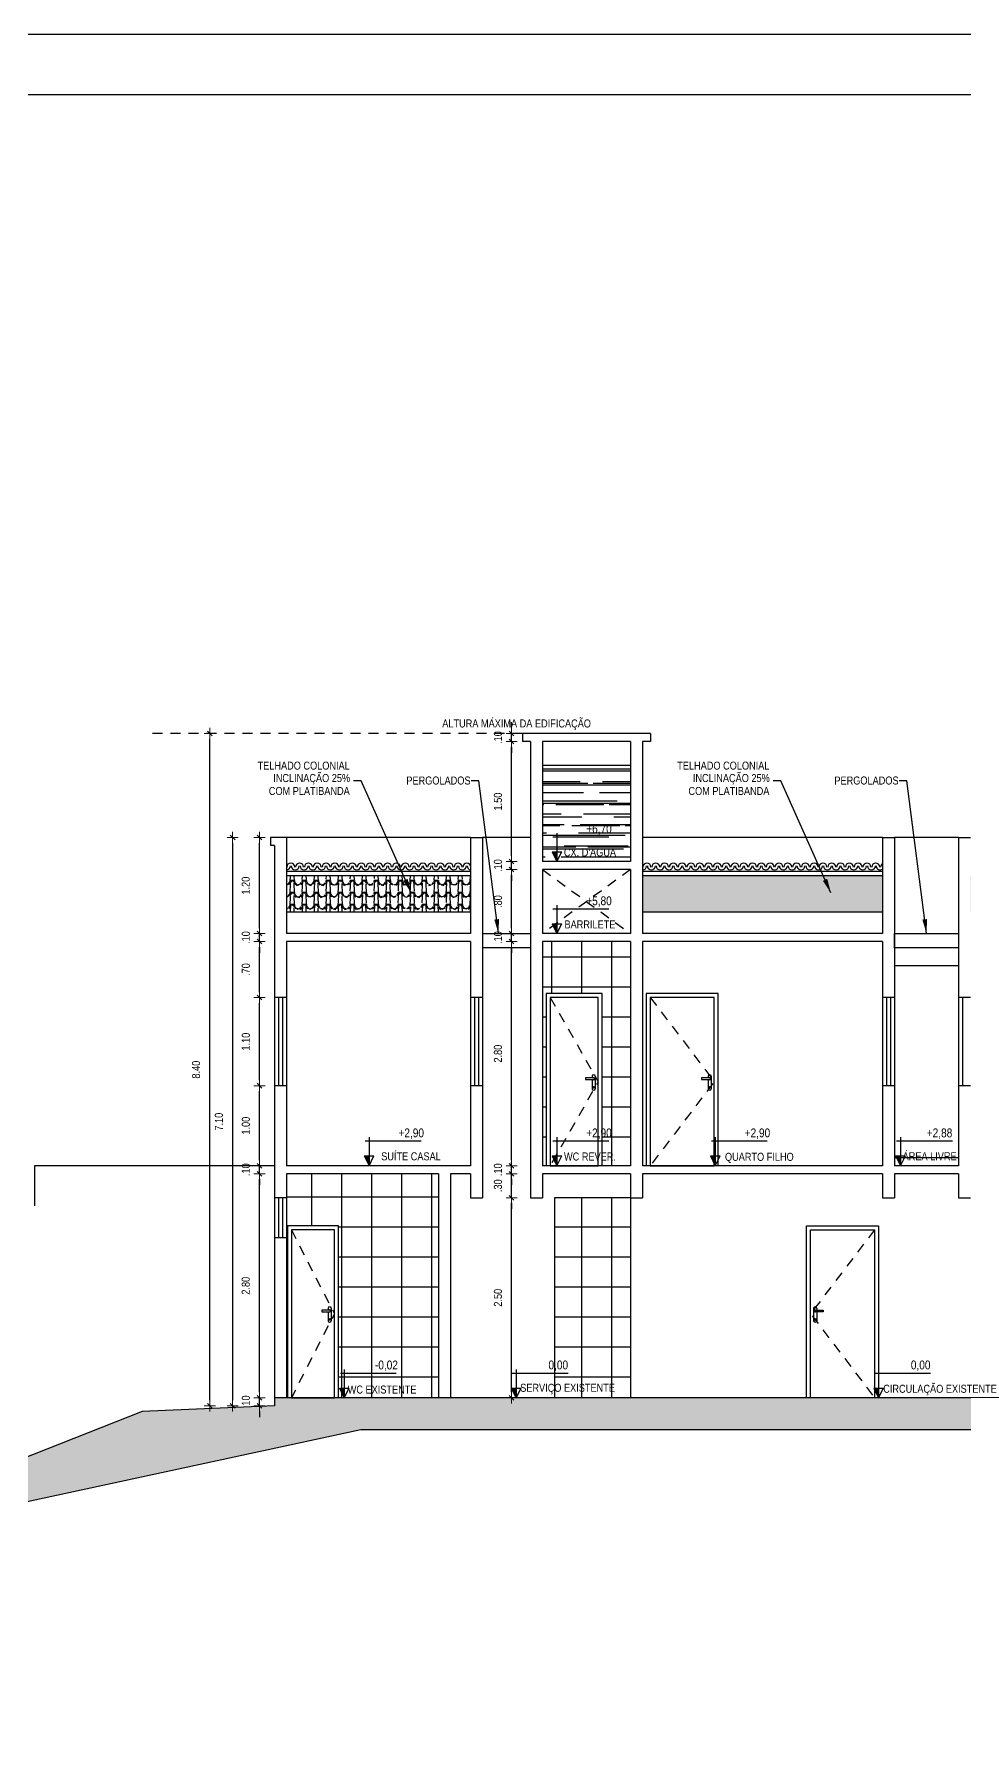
# Model space of a CAD drawing. Extents: x -263 to -176, y -135 to 681.
# Drawn here: x -231.84 to -220.22, y 659.26 to 680.79 of the extents above; entities that cross this region are included whole.
import ezdxf
from ezdxf.enums import TextEntityAlignment as Align

# ---------------------------------------------------------------- set-up
doc = ezdxf.new("R2010")
doc.units = 0
doc.header["$MEASUREMENT"] = 0
doc.header["$PDSIZE"] = -5
doc.linetypes.add('CONTINU', pattern=[0])
doc.linetypes.add('HIDDEN2', pattern=[0.1875, 0.125, -0.0625])
doc.layers.get('0').update_dxf_attribs({"linetype": 'CONTINUOUS'})
doc.layers.get('Defpoints').update_dxf_attribs({"linetype": 'CONTINUOUS'})
for name, color, linetype in [('COTA', 7, 'CONTINUOUS'), ('COTAS', 7, 'CONTINUOUS'), ('E-txt-g', 3, 'CONTINUOUS'), ('ESQUADRIA', 3, 'CONTINUOUS')]:
    doc.layers.add(name, color=color, linetype=linetype)
for name, color, linetype, lineweight in [('E-Cta-W', 7, 'CONTINUOUS', 20), ('E-Pen-C', 4, 'CONTINUOUS', 15), ('E-Pen-G', 3, 'CONTINUOUS', 30), ('E-Txt-W', 7, 'CONTINUOUS', 20)]:
    doc.layers.add(name, color=color, linetype=linetype, lineweight=lineweight)
doc.styles.add('F2', font='swissc.ttf')
doc.styles.add('REG60', font='romans.shx', dxfattribs={"width": 0.8, "height": 0.15})
doc.styles.add('REG80', font='romans.shx', dxfattribs={"width": 0.8, "height": 0.2})
doc.dimstyles.new('DIMENSION-1', dxfattribs={"dimtxt": 0.11, "dimasz": 0.07, "dimexe": 1, "dimexo": 0, "dimgap": 0.12, "dimtad": 1, "dimzin": 7, "dimdsep": 46, "dimtxsty": 'F2', "dimblk1": 'TRACO', "dimblk2": 'TRACO', "dimsah": 1, "dimcen": 1, "dimse1": 1, "dimse2": 1, "dimclrd": 256, "dimclre": 256, "dimclrt": 6, "dimadec": 0, "dimazin": 0, "dimtfac": 1, "dimtix": 1, "dimtmove": 2, "dimatfit": 3, "dimldrblk": 'TRACO', "dimfxl": 1, "dimtolj": 1, "dimtzin": 0, "dimarcsym": 0})
doc.dimstyles.get("Standard").update_dxf_attribs({"dimtxt": 0.18, "dimasz": 0.18, "dimexe": 0.18, "dimexo": 0.0625, "dimgap": 0.09, "dimtad": 0, "dimtih": 1, "dimtoh": 1, "dimdec": 4, "dimzin": 0, "dimdsep": 46, "dimtxsty": 'Standard', "dimcen": 0.09, "dimadec": 0, "dimazin": 0, "dimtfac": 1, "dimtdec": 4, "dimtofl": 0, "dimtmove": 0, "dimatfit": 3, "dimfxl": 1, "dimtolj": 1, "dimtzin": 0, "dimarcsym": 0})
pattern_1 = [(180, (0, 44.11875), (-0.15, -0.15), [0.048, -0.102]), (305.2176, (-0.144, 44.103746), (-1.05000017453, 1.49999987498), [0.03121305, -3.0900849]), (340.71, (-0.126, 44.078246), (-2.550000777635, 0.8999979741), [0.0317844, -3.1466586]), (19.29, (-0.096, 44.067746), (2.550000777635, 0.8999979741), [0.0317844, -3.1466586]), (54.7824, (-0.066, 44.078246), (1.05000017453, 1.49999987498), [0.03121305, -3.0900849]), (90, (-0.048, 44.10375), (-0.15, 0.15), [0.015, -0.135]), (270, (-0.144, 44.11875), (0.15, -0.15), [0.015, -0.135]), (180, (-7e-19, 44.11275), (-0.15, -0.15), [0.042, -0.108]), (306.3844, (-0.15, 44.100746), (-1.650001937525, 2.24999858293), [0.0354012, -3.50472585]), (342.3499, (-0.129, 44.072246), (2.850000422915, -0.899998778574), [0.0346302, -3.42838875]), (17.6501, (-0.096, 44.061746), (-2.850000422915, -0.899998778574), [0.0346302, -3.42838875]), (53.6156, (-0.063, 44.072246), (1.650001937525, 2.24999858293), [0.0354012, -3.50472585]), (90, (-0.042, 44.10075), (-0.15, 0.15), [0.012, -0.138]), (270, (-0.15, 44.11275), (0.15, -0.15), [0.012, -0.138]), (180, (-0.144, 44.11275), (-0.15, -0.15), [0.006, -0.144]), (267.3974, (-0.042, 44.100746), (0.1500021288, 3.14999989794), [0.13213635, -3.17127105]), (272.6026, (-0.15, 44.100746), (0.1500021288, -3.14999989794), [0.13213635, -3.17127105]), (180, (-0.144, 44.11875), (-0.15, -0.15), [0.006, -0.144])]
pattern_2 = [(90, (0, 1.01835), (-0.375, 6e-17), []), (180, (0, 1.01835), (-6e-17, -0.375), [])]

# ---------------------------------------------------------------- blocks, each defined once
blk = doc.blocks.new('TXT-AMB75')
at = {"layer": 'E-txt-g', "style": 'REG80', "width": 0.8, "flags": 8}
blk.add_attdef('TXT', text='', height=0.2, dxfattribs=at).set_placement((0.005, 0.296), align=Align.CENTER)
at = {"layer": 'E-Txt-W', "style": 'REG60', "width": 0.8, "flags": 8}
blk.add_attdef('TXT', text='', height=0.15, dxfattribs=at).set_placement((0.005, 0.027), align=Align.CENTER)
blk = doc.blocks.new('TRACO')
at = {"layer": 'E-Pen-C'}
for p, q in [((-1, 0), (1, 0)), ((0, 1), (0, -1))]:
    blk.add_line(p, q, dxfattribs=at)
at = {"layer": 'E-Pen-G'}
blk.add_line((-0.42, -0.42), (0.42, 0.42), dxfattribs=at)
blk = doc.blocks.new('*D433')
at = {"color": 4, "lineweight": -2}
for p, q in [((-229.028, 663.828), (-229.028, 663.898)), ((-229.028, 663.658), (-229.028, 663.758)), ((-229.028, 663.588), (-229.028, 663.518))]:
    blk.add_line(p, q, dxfattribs=at)
at = {"layer": 'Defpoints', "color": 0, "linetype": 'Continuous'}
for p in [(-229.028, 663.758), (-228.841, 663.758), (-228.841, 663.658)]:
    blk.add_point(p, dxfattribs=at)
at = {"color": 4, "linetype": 'Continuous', "lineweight": -2, "xscale": 0.07, "yscale": 0.07, "zscale": 0.07}
for p, rotation in [((-229.028, 663.758), 270), ((-229.028, 663.658), 90)]:
    blk.add_blockref('TRACO', p, dxfattribs=dict(at, rotation=rotation))
at = {"color": 4, "linetype": 'Continuous', "insert": (-229.199, 663.708), "char_height": 0.1, "attachment_point": 5, "rotation": 90, "style": 'F2'}
blk.add_mtext('\\A1;.10', dxfattribs=at)
blk = doc.blocks.new('*D434')
at = {"color": 4, "lineweight": -2}
blk.add_line((-229.028, 663.828), (-229.028, 666.488), dxfattribs=at)
at = {"layer": 'Defpoints', "color": 0, "linetype": 'Continuous'}
for p in [(-229.028, 666.558), (-228.692, 666.558), (-228.841, 663.758)]:
    blk.add_point(p, dxfattribs=at)
at = {"color": 4, "linetype": 'Continuous', "lineweight": -2, "xscale": 0.07, "yscale": 0.07, "zscale": 0.07}
for p, rotation in [((-229.028, 666.558), 90), ((-229.028, 663.758), 270)]:
    blk.add_blockref('TRACO', p, dxfattribs=dict(at, rotation=rotation))
at = {"color": 4, "linetype": 'Continuous', "insert": (-229.2, 665.158), "char_height": 0.1, "attachment_point": 5, "rotation": 90, "style": 'F2'}
blk.add_mtext('\\A1;2.80', dxfattribs=at)
blk = doc.blocks.new('*D435')
at = {"color": 4, "lineweight": -2}
for p, q in [((-229.028, 666.728), (-229.028, 666.798)), ((-229.028, 666.558), (-229.028, 666.658)), ((-229.028, 666.488), (-229.028, 666.418))]:
    blk.add_line(p, q, dxfattribs=at)
at = {"layer": 'Defpoints', "color": 0, "linetype": 'Continuous'}
for p in [(-229.028, 666.658), (-228.692, 666.658), (-228.692, 666.558)]:
    blk.add_point(p, dxfattribs=at)
at = {"color": 4, "linetype": 'Continuous', "lineweight": -2, "xscale": 0.07, "yscale": 0.07, "zscale": 0.07}
for p, rotation in [((-229.028, 666.658), 270), ((-229.028, 666.558), 90)]:
    blk.add_blockref('TRACO', p, dxfattribs=dict(at, rotation=rotation))
at = {"color": 4, "linetype": 'Continuous', "insert": (-229.199, 666.608), "char_height": 0.1, "attachment_point": 5, "rotation": 90, "style": 'F2'}
blk.add_mtext('\\A1;.10', dxfattribs=at)
blk = doc.blocks.new('*D436')
at = {"color": 4, "lineweight": -2}
blk.add_line((-229.028, 666.728), (-229.028, 667.588), dxfattribs=at)
at = {"layer": 'Defpoints', "color": 0, "linetype": 'Continuous'}
for p in [(-229.028, 667.658), (-228.691, 667.658), (-228.692, 666.658)]:
    blk.add_point(p, dxfattribs=at)
at = {"color": 4, "linetype": 'Continuous', "lineweight": -2, "xscale": 0.07, "yscale": 0.07, "zscale": 0.07}
for p, rotation in [((-229.028, 667.658), 90), ((-229.028, 666.658), 270)]:
    blk.add_blockref('TRACO', p, dxfattribs=dict(at, rotation=rotation))
at = {"color": 4, "linetype": 'Continuous', "insert": (-229.199, 667.158), "char_height": 0.1, "attachment_point": 5, "rotation": 90, "style": 'F2'}
blk.add_mtext('\\A1;1.00', dxfattribs=at)
blk = doc.blocks.new('*D437')
at = {"color": 4, "lineweight": -2}
blk.add_line((-229.028, 667.728), (-229.028, 668.688), dxfattribs=at)
at = {"layer": 'Defpoints', "color": 0, "linetype": 'Continuous'}
for p in [(-229.028, 668.758), (-228.691, 668.758), (-228.691, 667.658)]:
    blk.add_point(p, dxfattribs=at)
at = {"color": 4, "linetype": 'Continuous', "lineweight": -2, "xscale": 0.07, "yscale": 0.07, "zscale": 0.07}
for p, rotation in [((-229.028, 668.758), 90), ((-229.028, 667.658), 270)]:
    blk.add_blockref('TRACO', p, dxfattribs=dict(at, rotation=rotation))
at = {"color": 4, "linetype": 'Continuous', "insert": (-229.199, 668.208), "char_height": 0.1, "attachment_point": 5, "rotation": 90, "style": 'F2'}
blk.add_mtext('\\A1;1.10', dxfattribs=at)
blk = doc.blocks.new('*D438')
at = {"color": 4, "lineweight": -2}
blk.add_line((-229.028, 668.828), (-229.028, 669.388), dxfattribs=at)
at = {"layer": 'Defpoints', "color": 0, "linetype": 'Continuous'}
for p in [(-229.028, 669.458), (-228.691, 669.458), (-228.691, 668.758)]:
    blk.add_point(p, dxfattribs=at)
at = {"color": 4, "linetype": 'Continuous', "lineweight": -2, "xscale": 0.07, "yscale": 0.07, "zscale": 0.07}
for p, rotation in [((-229.028, 669.458), 90), ((-229.028, 668.758), 270)]:
    blk.add_blockref('TRACO', p, dxfattribs=dict(at, rotation=rotation))
at = {"color": 4, "linetype": 'Continuous', "insert": (-229.199, 669.108), "char_height": 0.1, "attachment_point": 5, "rotation": 90, "style": 'F2'}
blk.add_mtext('\\A1;.70', dxfattribs=at)
blk = doc.blocks.new('*D439')
at = {"color": 4, "lineweight": -2}
for p, q in [((-229.028, 669.628), (-229.028, 669.698)), ((-229.028, 669.458), (-229.028, 669.558)), ((-229.028, 669.388), (-229.028, 669.318))]:
    blk.add_line(p, q, dxfattribs=at)
at = {"layer": 'Defpoints', "color": 0, "linetype": 'Continuous'}
for p in [(-229.028, 669.558), (-228.691, 669.558), (-228.691, 669.458)]:
    blk.add_point(p, dxfattribs=at)
at = {"color": 4, "linetype": 'Continuous', "lineweight": -2, "xscale": 0.07, "yscale": 0.07, "zscale": 0.07}
for p, rotation in [((-229.028, 669.558), 270), ((-229.028, 669.458), 90)]:
    blk.add_blockref('TRACO', p, dxfattribs=dict(at, rotation=rotation))
at = {"color": 4, "linetype": 'Continuous', "insert": (-229.199, 669.508), "char_height": 0.1, "attachment_point": 5, "rotation": 90, "style": 'F2'}
blk.add_mtext('\\A1;.10', dxfattribs=at)
blk = doc.blocks.new('*D440')
at = {"color": 4, "lineweight": -2}
blk.add_line((-229.028, 669.628), (-229.028, 670.688), dxfattribs=at)
at = {"layer": 'Defpoints', "color": 0, "linetype": 'Continuous'}
for p in [(-229.028, 670.758), (-228.692, 670.758), (-228.691, 669.558)]:
    blk.add_point(p, dxfattribs=at)
at = {"color": 4, "linetype": 'Continuous', "lineweight": -2, "xscale": 0.07, "yscale": 0.07, "zscale": 0.07}
for p, rotation in [((-229.028, 670.758), 90), ((-229.028, 669.558), 270)]:
    blk.add_blockref('TRACO', p, dxfattribs=dict(at, rotation=rotation))
at = {"color": 4, "linetype": 'Continuous', "insert": (-229.2, 670.158), "char_height": 0.1, "attachment_point": 5, "rotation": 90, "style": 'F2'}
blk.add_mtext('\\A1;1.20', dxfattribs=at)
blk = doc.blocks.new('*D441')
at = {"color": 4, "lineweight": -2}
blk.add_line((-229.364, 670.688), (-229.364, 663.728), dxfattribs=at)
at = {"layer": 'Defpoints', "color": 0, "linetype": 'Continuous'}
for p in [(-228.891, 670.758), (-229.364, 663.658), (-228.841, 663.658)]:
    blk.add_point(p, dxfattribs=at)
at = {"color": 4, "linetype": 'Continuous', "lineweight": -2, "xscale": 0.07, "yscale": 0.07, "zscale": 0.07}
for p, rotation in [((-229.364, 670.758), 90), ((-229.364, 663.658), 270)]:
    blk.add_blockref('TRACO', p, dxfattribs=dict(at, rotation=rotation))
at = {"color": 4, "linetype": 'Continuous', "insert": (-229.536, 667.208), "char_height": 0.1, "attachment_point": 5, "rotation": 90, "style": 'F2'}
blk.add_mtext('\\A1;7.10', dxfattribs=at)
blk = doc.blocks.new('*D442')
at = {"color": 4, "lineweight": -2}
blk.add_line((-229.65, 663.728), (-229.65, 671.988), dxfattribs=at)
at = {"layer": 'Defpoints', "color": 0, "linetype": 'Continuous'}
for p in [(-229.65, 672.058), (-225.741, 672.058), (-228.841, 663.658)]:
    blk.add_point(p, dxfattribs=at)
at = {"color": 4, "linetype": 'Continuous', "lineweight": -2, "xscale": 0.07, "yscale": 0.07, "zscale": 0.07}
for p, rotation in [((-229.65, 672.058), 90), ((-229.65, 663.658), 270)]:
    blk.add_blockref('TRACO', p, dxfattribs=dict(at, rotation=rotation))
at = {"color": 4, "linetype": 'Continuous', "insert": (-229.821, 667.858), "char_height": 0.1, "attachment_point": 5, "rotation": 90, "style": 'F2'}
blk.add_mtext('\\A1;8.40', dxfattribs=at)
blk = doc.blocks.new('*D491')
at = {"color": 4, "lineweight": -2}
blk.add_line((-225.877, 663.828), (-225.877, 666.188), dxfattribs=at)
at = {"layer": 'Defpoints', "color": 0, "linetype": 'Continuous'}
for p in [(-225.877, 666.258), (-225.641, 666.258), (-225.49, 663.758)]:
    blk.add_point(p, dxfattribs=at)
at = {"color": 4, "linetype": 'Continuous', "lineweight": -2, "xscale": 0.07, "yscale": 0.07, "zscale": 0.07}
for p, rotation in [((-225.877, 666.258), 90), ((-225.877, 663.758), 270)]:
    blk.add_blockref('TRACO', p, dxfattribs=dict(at, rotation=rotation))
at = {"color": 4, "linetype": 'Continuous', "insert": (-226.048, 665.008), "char_height": 0.1, "attachment_point": 5, "rotation": 90, "style": 'F2'}
blk.add_mtext('\\A1;2.50', dxfattribs=at)
blk = doc.blocks.new('*D492')
at = {"color": 4, "lineweight": -2}
for p, q in [((-225.877, 666.628), (-225.877, 666.698)), ((-225.877, 666.258), (-225.877, 666.558)), ((-225.877, 666.188), (-225.877, 666.118))]:
    blk.add_line(p, q, dxfattribs=at)
at = {"layer": 'Defpoints', "color": 0, "linetype": 'Continuous'}
for p in [(-225.877, 666.558), (-225.641, 666.558), (-225.641, 666.258)]:
    blk.add_point(p, dxfattribs=at)
at = {"color": 4, "linetype": 'Continuous', "lineweight": -2, "xscale": 0.07, "yscale": 0.07, "zscale": 0.07}
for p, rotation in [((-225.877, 666.558), 270), ((-225.877, 666.258), 90)]:
    blk.add_blockref('TRACO', p, dxfattribs=dict(at, rotation=rotation))
at = {"color": 4, "linetype": 'Continuous', "insert": (-226.048, 666.408), "char_height": 0.1, "attachment_point": 5, "rotation": 90, "style": 'F2'}
blk.add_mtext('\\A1;.30', dxfattribs=at)
blk = doc.blocks.new('*D493')
at = {"color": 4, "lineweight": -2}
for p, q in [((-225.877, 666.728), (-225.877, 666.798)), ((-225.877, 666.558), (-225.877, 666.658)), ((-225.877, 666.488), (-225.877, 666.418))]:
    blk.add_line(p, q, dxfattribs=at)
at = {"layer": 'Defpoints', "color": 0, "linetype": 'Continuous'}
for p in [(-225.877, 666.658), (-225.641, 666.658), (-225.641, 666.558)]:
    blk.add_point(p, dxfattribs=at)
at = {"color": 4, "linetype": 'Continuous', "lineweight": -2, "xscale": 0.07, "yscale": 0.07, "zscale": 0.07}
for p, rotation in [((-225.877, 666.658), 270), ((-225.877, 666.558), 90)]:
    blk.add_blockref('TRACO', p, dxfattribs=dict(at, rotation=rotation))
at = {"color": 4, "linetype": 'Continuous', "insert": (-226.048, 666.608), "char_height": 0.1, "attachment_point": 5, "rotation": 90, "style": 'F2'}
blk.add_mtext('\\A1;.10', dxfattribs=at)
blk = doc.blocks.new('*D494')
at = {"color": 4, "lineweight": -2}
blk.add_line((-225.877, 666.728), (-225.877, 669.388), dxfattribs=at)
at = {"layer": 'Defpoints', "color": 0, "linetype": 'Continuous'}
for p in [(-225.877, 669.458), (-225.641, 669.458), (-225.641, 666.658)]:
    blk.add_point(p, dxfattribs=at)
at = {"color": 4, "linetype": 'Continuous', "lineweight": -2, "xscale": 0.07, "yscale": 0.07, "zscale": 0.07}
for p, rotation in [((-225.877, 669.458), 90), ((-225.877, 666.658), 270)]:
    blk.add_blockref('TRACO', p, dxfattribs=dict(at, rotation=rotation))
at = {"color": 4, "linetype": 'Continuous', "insert": (-226.048, 668.058), "char_height": 0.1, "attachment_point": 5, "rotation": 90, "style": 'F2'}
blk.add_mtext('\\A1;2.80', dxfattribs=at)
blk = doc.blocks.new('*D495')
at = {"color": 4, "lineweight": -2}
for p, q in [((-225.877, 669.628), (-225.877, 669.698)), ((-225.877, 669.458), (-225.877, 669.558)), ((-225.877, 669.388), (-225.877, 669.318))]:
    blk.add_line(p, q, dxfattribs=at)
at = {"layer": 'Defpoints', "color": 0, "linetype": 'Continuous'}
for p in [(-225.877, 669.558), (-225.641, 669.558), (-225.641, 669.458)]:
    blk.add_point(p, dxfattribs=at)
at = {"color": 4, "linetype": 'Continuous', "lineweight": -2, "xscale": 0.07, "yscale": 0.07, "zscale": 0.07}
for p, rotation in [((-225.877, 669.558), 270), ((-225.877, 669.458), 90)]:
    blk.add_blockref('TRACO', p, dxfattribs=dict(at, rotation=rotation))
at = {"color": 4, "linetype": 'Continuous', "insert": (-226.048, 669.508), "char_height": 0.1, "attachment_point": 5, "rotation": 90, "style": 'F2'}
blk.add_mtext('\\A1;.10', dxfattribs=at)
blk = doc.blocks.new('*D496')
at = {"color": 4, "lineweight": -2}
blk.add_line((-225.877, 669.628), (-225.877, 670.288), dxfattribs=at)
at = {"layer": 'Defpoints', "color": 0, "linetype": 'Continuous'}
for p in [(-225.877, 670.358), (-225.491, 670.358), (-225.641, 669.558)]:
    blk.add_point(p, dxfattribs=at)
at = {"color": 4, "linetype": 'Continuous', "lineweight": -2, "xscale": 0.07, "yscale": 0.07, "zscale": 0.07}
for p, rotation in [((-225.877, 670.358), 90), ((-225.877, 669.558), 270)]:
    blk.add_blockref('TRACO', p, dxfattribs=dict(at, rotation=rotation))
at = {"color": 4, "linetype": 'Continuous', "insert": (-226.048, 669.958), "char_height": 0.1, "attachment_point": 5, "rotation": 90, "style": 'F2'}
blk.add_mtext('\\A1;.80', dxfattribs=at)
blk = doc.blocks.new('*D497')
at = {"color": 4, "lineweight": -2}
for p, q in [((-225.877, 670.528), (-225.877, 670.598)), ((-225.877, 670.358), (-225.877, 670.458)), ((-225.877, 670.288), (-225.877, 670.218))]:
    blk.add_line(p, q, dxfattribs=at)
at = {"layer": 'Defpoints', "color": 0, "linetype": 'Continuous'}
for p in [(-225.877, 670.458), (-225.491, 670.458), (-225.491, 670.358)]:
    blk.add_point(p, dxfattribs=at)
at = {"color": 4, "linetype": 'Continuous', "lineweight": -2, "xscale": 0.07, "yscale": 0.07, "zscale": 0.07}
for p, rotation in [((-225.877, 670.458), 270), ((-225.877, 670.358), 90)]:
    blk.add_blockref('TRACO', p, dxfattribs=dict(at, rotation=rotation))
at = {"color": 4, "linetype": 'Continuous', "insert": (-226.048, 670.408), "char_height": 0.1, "attachment_point": 5, "rotation": 90, "style": 'F2'}
blk.add_mtext('\\A1;.10', dxfattribs=at)
blk = doc.blocks.new('*D498')
at = {"color": 4, "lineweight": -2}
blk.add_line((-225.877, 670.528), (-225.877, 671.888), dxfattribs=at)
at = {"layer": 'Defpoints', "color": 0, "linetype": 'Continuous'}
for p in [(-225.877, 671.958), (-225.491, 671.958), (-225.491, 670.458)]:
    blk.add_point(p, dxfattribs=at)
at = {"color": 4, "linetype": 'Continuous', "lineweight": -2, "xscale": 0.07, "yscale": 0.07, "zscale": 0.07}
for p, rotation in [((-225.877, 671.958), 90), ((-225.877, 670.458), 270)]:
    blk.add_blockref('TRACO', p, dxfattribs=dict(at, rotation=rotation))
at = {"color": 4, "linetype": 'Continuous', "insert": (-226.048, 671.208), "char_height": 0.1, "attachment_point": 5, "rotation": 90, "style": 'F2'}
blk.add_mtext('\\A1;1.50', dxfattribs=at)
blk = doc.blocks.new('*D499')
at = {"color": 4, "lineweight": -2}
for p, q in [((-225.877, 672.128), (-225.877, 672.198)), ((-225.877, 671.958), (-225.877, 672.058)), ((-225.877, 671.888), (-225.877, 671.818))]:
    blk.add_line(p, q, dxfattribs=at)
at = {"layer": 'Defpoints', "color": 0, "linetype": 'Continuous'}
for p in [(-225.877, 672.058), (-225.491, 672.058), (-225.491, 671.958)]:
    blk.add_point(p, dxfattribs=at)
at = {"color": 4, "linetype": 'Continuous', "lineweight": -2, "xscale": 0.07, "yscale": 0.07, "zscale": 0.07}
for p, rotation in [((-225.877, 672.058), 270), ((-225.877, 671.958), 90)]:
    blk.add_blockref('TRACO', p, dxfattribs=dict(at, rotation=rotation))
at = {"color": 4, "linetype": 'Continuous', "insert": (-226.048, 672.008), "char_height": 0.1, "attachment_point": 5, "rotation": 90, "style": 'F2'}
blk.add_mtext('\\A1;.10', dxfattribs=at)

msp = doc.modelspace()

# ---------------------------------------------------------------- hatches: boundary and pattern name
at = {"linetype": 'Continuous'}
h = msp.add_hatch(dxfattribs=at)
h.set_pattern_fill('TROOF1', color=8, scale=0.15, angle=180, style=0, pattern_type=2)
h.set_pattern_definition(pattern_1)
h.paths.add_polyline_path([(-226.391, 669.825), (-226.391, 670.281), (-228.692, 670.281), (-228.692, 669.825)])
h = msp.add_hatch(dxfattribs=at)
h.set_pattern_fill('TROOF1', color=8, scale=0.15, angle=180, style=0, pattern_type=2)
h.set_pattern_definition(pattern_1)
h.paths.add_polyline_path([(-220.141, 670.281), (-220.141, 669.825), (-216.291, 669.825), (-216.291, 670.281)])
h.paths.add_polyline_path([(-224.241, 670.281), (-224.241, 669.825), (-221.241, 669.825), (-221.241, 670.281)])
h = msp.add_hatch()
h.set_pattern_fill('ANSI37,_O', color=8, scale=3, angle=45)
h.set_pattern_definition(pattern_2)
h.paths.add_polyline_path([(-224.745, 668.808), (-224.745, 666.658), (-224.391, 666.658), (-224.391, 669.458), (-225.491, 669.458), (-225.491, 666.658), (-225.445, 666.658), (-225.445, 668.808)])
h = msp.add_hatch()
h.set_pattern_fill('ANSI37,_O', color=8, scale=3, angle=45)
h.set_pattern_definition(pattern_2)
h.paths.add_polyline_path([(-228.043, 663.758), (-226.791, 663.758), (-226.791, 666.558), (-228.692, 666.558), (-228.692, 663.758), (-228.68, 663.758), (-228.68, 665.908), (-228.043, 665.908)])
h = msp.add_hatch()
h.set_pattern_fill('ANSI37,_O', color=8, scale=3, angle=45)
h.set_pattern_definition(pattern_2)
h.paths.add_polyline_path([(-225.341, 663.758), (-224.391, 663.758), (-224.391, 666.258), (-225.341, 666.258)])
at = {"layer": 'COTA', "linetype": 'Continuous'}
h = msp.add_hatch(dxfattribs=at)
h.set_pattern_fill('AR-RROOF', color=8, scale=0.2, style=0)
h.set_pattern_definition([(0, (0, 1.01835), (0.44, 0.2), [3, -0.4, 1, -0.2]), (0, (0.266, 1.11835), (-0.2, 0.266), [0.6, -0.066, 1.2, -0.15]), (0, (0.1, 1.18835), (1.04, 0.134), [1.6, -0.28, 0.8, -0.2])])
h.paths.add_polyline_path([(-225.491, 670.458), (-224.391, 670.458), (-224.391, 671.658), (-225.491, 671.658)])
at = {"layer": 'COTAS', "linetype": 'CONTINU'}
h = msp.add_hatch(dxfattribs=at)
h.set_pattern_fill('ANSI38', color=8, scale=0.25, style=0)
h.set_pattern_definition([(45, (0, 1.01835), (-0.0220970869, 0.0220970869), []), (135, (0, 1.01835), (-0.0662912607, 0.0220970869), [0.078125, -0.046875])])
h.paths.add_polyline_path([(-232.202, 662.913), (-234.69, 662.322), (-238.578, 662.353), (-241.658, 661.763), (-243.555, 660.955), (-246.513, 660.421), (-246.513, 659.71), (-243.353, 660.28), (-241.452, 661.089), (-238.514, 661.653), (-234.611, 661.621), (-231.991, 662.447), (-227.761, 663.358), (-210.583, 663.358), (-210.583, 663.558), (-211.141, 663.558), (-211.641, 663.708), (-213.141, 663.708), (-213.141, 663.758), (-228.841, 663.758), (-228.841, 663.658), (-230.497, 663.585)])

# ---------------------------------------------------------------- linework, layer by layer
at = {"color": 8, "linetype": 'HIDDEN2'}
for p, q in [((-225.741, 672.058), (-230.461, 672.058)), ((-225.491, 670.358), (-224.391, 669.558)), ((-224.391, 670.358), (-225.491, 669.558))]:
    msp.add_line(p, q, dxfattribs=at)
at = {"color": 5, "linetype": 'Continuous'}
for p, q in [((-224.141, 672.058), (-225.741, 672.058)), ((-225.741, 672.058), (-225.741, 671.958)), ((-225.641, 671.958), (-225.741, 671.958)), ((-225.641, 671.958), (-225.641, 669.558)), ((-225.491, 671.958), (-225.491, 670.458)), ((-224.391, 671.958), (-225.491, 671.958)), ((-224.391, 671.958), (-224.391, 670.458)), ((-224.241, 671.958), (-224.241, 669.558)), ((-224.141, 671.958), (-224.241, 671.958)), ((-224.141, 672.058), (-224.141, 671.958)), ((-228.692, 670.758), (-228.891, 670.758)), ((-228.891, 670.758), (-228.891, 670.658)), ((-228.841, 670.658), (-228.891, 670.658)), ((-228.841, 670.658), (-228.841, 668.758)), ((-228.692, 670.758), (-228.692, 669.558)), ((-226.391, 670.758), (-226.391, 669.558)), ((-226.391, 670.758), (-226.241, 670.758)), ((-226.241, 670.758), (-226.241, 668.758)), ((-221.241, 670.758), (-221.241, 669.558)), ((-221.241, 670.758), (-221.091, 670.758)), ((-221.091, 670.758), (-221.091, 668.758)), ((-220.291, 670.758), (-220.291, 668.758)), ((-220.291, 670.758), (-220.141, 670.758)), ((-224.391, 670.458), (-225.491, 670.458)), ((-224.391, 670.358), (-225.491, 670.358)), ((-225.491, 670.358), (-225.491, 669.558)), ((-224.391, 670.358), (-224.391, 669.558)), ((-226.391, 669.558), (-228.692, 669.558)), ((-226.391, 669.458), (-228.692, 669.458)), ((-228.692, 669.458), (-228.692, 668.758)), ((-226.391, 669.458), (-226.391, 668.758)), ((-225.641, 669.558), (-225.641, 666.558)), ((-224.391, 669.558), (-225.491, 669.558)), ((-225.491, 669.458), (-225.491, 666.658)), ((-224.391, 669.458), (-225.491, 669.458)), ((-224.391, 669.458), (-224.391, 666.658)), ((-221.241, 669.558), (-224.241, 669.558)), ((-221.241, 669.458), (-224.241, 669.458)), ((-224.241, 669.458), (-224.241, 666.658)), ((-221.241, 669.458), (-221.241, 668.758)), ((-228.691, 668.758), (-228.841, 668.758)), ((-226.241, 668.758), (-226.391, 668.758)), ((-221.091, 668.758), (-221.241, 668.758)), ((-220.141, 668.758), (-220.291, 668.758)), ((-228.691, 667.658), (-228.841, 667.658)), ((-228.841, 667.658), (-228.841, 666.258)), ((-228.692, 667.658), (-228.692, 666.658)), ((-226.241, 667.658), (-226.391, 667.658)), ((-226.391, 667.658), (-226.391, 666.658)), ((-226.241, 667.658), (-226.241, 666.558)), ((-221.091, 667.658), (-221.241, 667.658)), ((-221.241, 667.658), (-221.241, 666.658)), ((-221.091, 667.658), (-221.091, 666.658)), ((-220.141, 667.658), (-220.291, 667.658)), ((-220.291, 667.658), (-220.291, 666.658)), ((-226.391, 666.658), (-228.692, 666.658)), ((-224.391, 666.658), (-225.491, 666.658)), ((-221.241, 666.658), (-224.241, 666.658)), ((-220.291, 666.658), (-221.091, 666.658)), ((-228.692, 666.558), (-228.692, 666.258)), ((-226.791, 666.558), (-228.692, 666.558)), ((-226.791, 666.558), (-226.791, 663.758)), ((-226.641, 666.558), (-226.641, 663.758)), ((-226.391, 666.558), (-226.641, 666.558)), ((-226.391, 666.558), (-226.391, 666.258)), ((-226.241, 666.558), (-226.241, 666.258)), ((-225.641, 666.558), (-225.641, 666.258)), ((-224.391, 666.558), (-225.491, 666.558)), ((-225.491, 666.558), (-225.491, 666.258)), ((-224.391, 666.558), (-224.391, 666.258)), ((-224.241, 666.558), (-224.241, 666.258)), ((-221.241, 666.558), (-224.241, 666.558)), ((-221.241, 666.558), (-221.241, 666.258)), ((-221.091, 666.558), (-221.091, 666.258)), ((-220.291, 666.558), (-221.091, 666.558)), ((-220.291, 666.558), (-220.291, 666.258)), ((-228.692, 666.258), (-228.841, 666.258)), ((-226.391, 666.258), (-226.241, 666.258)), ((-225.641, 666.258), (-225.491, 666.258)), ((-224.391, 666.258), (-224.241, 666.258)), ((-221.241, 666.258), (-221.091, 666.258)), ((-220.291, 666.258), (-220.141, 666.258)), ((-228.692, 665.758), (-228.841, 665.758)), ((-228.841, 665.758), (-228.841, 663.758)), ((-228.692, 665.758), (-228.692, 663.758))]:
    msp.add_line(p, q, dxfattribs=at)
at = {"color": 7, "linetype": 'Continuous'}
for p, q in [((-224.391, 671.658), (-225.491, 671.658)), ((-226.391, 669.825), (-228.692, 669.825)), ((-221.241, 669.825), (-224.241, 669.825)), ((-228.791, 668.758), (-228.791, 667.658)), ((-228.741, 668.758), (-228.741, 667.658)), ((-226.341, 668.758), (-226.341, 667.658)), ((-226.291, 668.758), (-226.291, 667.658)), ((-221.191, 668.758), (-221.191, 667.658)), ((-221.141, 668.758), (-221.141, 667.658)), ((-220.241, 668.758), (-220.241, 667.658)), ((-224.872, 667.776), (-224.872, 667.754)), ((-224.872, 667.734), (-224.872, 667.62)), ((-224.852, 667.627), (-224.852, 667.647)), ((-224.832, 667.776), (-224.832, 667.62)), ((-223.422, 667.776), (-223.422, 667.754)), ((-223.422, 667.734), (-223.422, 667.62)), ((-223.402, 667.627), (-223.402, 667.647)), ((-223.382, 667.776), (-223.382, 667.62)), ((-224.842, 667.637), (-224.862, 667.637)), ((-223.392, 667.637), (-223.412, 667.637)), ((-228.791, 666.258), (-228.791, 665.758)), ((-228.741, 666.258), (-228.741, 665.758)), ((-228.171, 664.876), (-228.171, 664.854)), ((-228.131, 664.876), (-228.131, 664.72)), ((-222.104, 664.876), (-222.104, 664.72)), ((-222.064, 664.876), (-222.064, 664.854)), ((-228.171, 664.834), (-228.171, 664.72)), ((-228.141, 664.737), (-228.161, 664.737)), ((-228.151, 664.727), (-228.151, 664.747)), ((-222.094, 664.737), (-222.074, 664.737)), ((-222.084, 664.727), (-222.084, 664.747)), ((-222.064, 664.834), (-222.064, 664.72))]:
    msp.add_line(p, q, dxfattribs=at)
at = {"color": 8, "linetype": 'Continuous'}
for p, q in [((-226.391, 670.758), (-228.692, 670.758)), ((-225.641, 670.758), (-226.241, 670.758)), ((-221.241, 670.758), (-224.241, 670.758)), ((-228.841, 668.758), (-228.841, 667.658)), ((-228.691, 668.758), (-228.691, 667.658)), ((-226.391, 668.758), (-226.391, 667.658)), ((-226.241, 668.758), (-226.241, 667.658)), ((-221.241, 668.758), (-221.241, 667.658)), ((-221.091, 668.758), (-221.091, 667.658)), ((-220.291, 668.758), (-220.291, 667.658)), ((-228.841, 666.658), (-231.841, 666.658)), ((-231.841, 666.658), (-231.841, 666.158)), ((-220.291, 666.758), (-221.091, 666.758)), ((-228.841, 666.258), (-228.841, 665.758)), ((-228.691, 666.258), (-228.691, 665.758)), ((-210.583, 663.358), (-227.761, 663.358))]:
    msp.add_line(p, q, dxfattribs=at)
for p, q in [((-225.361, 670.767), (-224.662, 670.767)), ((-225.312, 670.813), (-225.312, 670.458)), ((-225.372, 670.58), (-225.312, 670.458)), ((-225.372, 670.58), (-225.251, 670.58)), ((-225.312, 670.458), (-225.251, 670.58)), ((-225.361, 669.867), (-224.662, 669.867)), ((-225.312, 669.913), (-225.312, 669.558)), ((-225.372, 669.68), (-225.312, 669.558)), ((-225.372, 669.68), (-225.251, 669.68)), ((-225.312, 669.558), (-225.251, 669.68)), ((-227.659, 667.013), (-227.659, 666.658)), ((-225.312, 667.013), (-225.312, 666.658)), ((-223.332, 667.013), (-223.332, 666.658)), ((-221.017, 667.013), (-221.017, 666.658)), ((-227.72, 666.78), (-227.659, 666.658)), ((-227.72, 666.78), (-227.598, 666.78)), ((-227.708, 666.967), (-227.009, 666.967)), ((-227.659, 666.658), (-227.598, 666.78)), ((-225.372, 666.78), (-225.312, 666.658)), ((-225.372, 666.78), (-225.251, 666.78)), ((-225.361, 666.967), (-224.662, 666.967)), ((-225.312, 666.658), (-225.251, 666.78)), ((-223.393, 666.78), (-223.332, 666.658)), ((-223.393, 666.78), (-223.271, 666.78)), ((-223.381, 666.967), (-222.682, 666.967)), ((-223.332, 666.658), (-223.271, 666.78)), ((-221.078, 666.78), (-221.017, 666.658)), ((-221.078, 666.78), (-220.956, 666.78)), ((-221.067, 666.967), (-220.367, 666.967)), ((-221.017, 666.658), (-220.956, 666.78)), ((-228.018, 664.067), (-227.319, 664.067)), ((-227.969, 664.113), (-227.969, 663.758)), ((-225.87, 664.067), (-225.171, 664.067)), ((-225.82, 664.113), (-225.82, 663.758)), ((-221.341, 664.067), (-220.642, 664.067)), ((-221.291, 664.113), (-221.291, 663.758)), ((-228.03, 663.88), (-227.969, 663.758)), ((-228.03, 663.88), (-227.908, 663.88)), ((-227.969, 663.758), (-227.908, 663.88)), ((-225.881, 663.88), (-225.82, 663.758)), ((-225.881, 663.88), (-225.759, 663.88)), ((-225.82, 663.758), (-225.759, 663.88)), ((-221.352, 663.88), (-221.291, 663.758)), ((-221.352, 663.88), (-221.23, 663.88)), ((-221.291, 663.758), (-221.23, 663.88))]:
    msp.add_line(p, q)
at = {"color": 2, "linetype": 'Continuous'}
for p, q in [((-220.291, 670.758), (-221.091, 670.758)), ((-226.391, 670.332), (-228.692, 670.332)), ((-226.391, 670.281), (-228.692, 670.281)), ((-221.241, 670.332), (-224.241, 670.332)), ((-221.241, 670.281), (-224.241, 670.281)), ((-221.091, 669.158), (-220.291, 669.158)), ((-224.391, 666.258), (-225.341, 666.258)), ((-225.341, 666.258), (-225.341, 663.758)), ((-224.391, 666.258), (-224.391, 663.758))]:
    msp.add_line(p, q, dxfattribs=at)
at = {"color": 1, "linetype": 'Continuous'}
for p, q in [((-228.841, 663.758), (-228.841, 663.658)), ((-213.141, 663.758), (-228.841, 663.758))]:
    msp.add_line(p, q, dxfattribs=at)
at = {"color": 2}
msp.add_lwpolyline([(-263.438, 636.243), (-194.358, 636.243), (-194.358, 680.793), (-263.438, 680.793)], close=True, dxfattribs=at)
at = {"color": 5, "linetype": 'Continuous'}
msp.add_lwpolyline([(-261.563, 680.043), (-195.108, 680.043), (-195.108, 636.993), (-261.563, 636.993)], close=True, dxfattribs=at)
at = {"color": 6, "linetype": 'Continuous'}
msp.add_lwpolyline([(-226.241, 669.558), (-225.641, 669.558), (-225.641, 669.379), (-226.241, 669.379)], dxfattribs=at)
msp.add_lwpolyline([(-221.091, 669.558), (-220.291, 669.558), (-220.291, 669.379), (-221.091, 669.379)], close=True, dxfattribs=at)
at = {"color": 8, "linetype": 'Continuous'}
for points in [[(-224.745, 666.658), (-224.745, 668.808), (-225.445, 668.808), (-225.445, 666.658)], [(-223.294, 666.658), (-223.294, 668.808), (-224.194, 668.808), (-224.194, 666.658)], [(-228.043, 663.758), (-228.043, 665.908), (-228.68, 665.908), (-228.68, 663.758)], [(-222.191, 663.758), (-222.191, 665.908), (-221.291, 665.908), (-221.291, 663.758)]]:
    msp.add_lwpolyline(points, dxfattribs=at)
at = {"color": 7, "linetype": 'Continuous'}
for points in [[(-224.795, 668.758), (-225.395, 668.758), (-225.395, 666.658), (-224.795, 666.658)], [(-223.344, 668.758), (-224.144, 668.758), (-224.144, 666.658), (-223.344, 666.658)], [(-228.093, 665.858), (-228.63, 665.858), (-228.63, 663.758), (-228.093, 663.758)], [(-222.141, 665.858), (-221.341, 665.858), (-221.341, 663.758), (-222.141, 663.758)]]:
    msp.add_lwpolyline(points, close=True, dxfattribs=at)
at = {"color": 8, "linetype": 'HIDDEN2', "flags": 128}
for points in [[(-225.395, 668.758), (-224.795, 667.708), (-225.395, 666.658)], [(-224.144, 668.758), (-223.344, 667.708), (-224.144, 666.658)], [(-228.63, 665.858), (-228.093, 664.808), (-228.63, 663.758)], [(-221.341, 665.858), (-222.141, 664.808), (-221.341, 663.758)]]:
    msp.add_lwpolyline(points, dxfattribs=at)
at = {"color": 7, "linetype": 'Continuous'}
for points in [[(-224.852, 667.754), (-224.952, 667.754), (-224.952, 667.734), (-224.852, 667.734, 1)], [(-223.402, 667.754), (-223.502, 667.754), (-223.502, 667.734), (-223.402, 667.734, 1)], [(-228.151, 664.854), (-228.251, 664.854), (-228.251, 664.834), (-228.151, 664.834, 1)], [(-222.084, 664.854), (-221.984, 664.854), (-221.984, 664.834), (-222.084, 664.834, -1)]]:
    msp.add_lwpolyline(points, format="xyb", close=True, dxfattribs=at)
at = {"color": 1, "linetype": 'Continuous', "flags": 128}
msp.add_lwpolyline([(-228.841, 663.658), (-230.497, 663.585), (-232.202, 662.913), (-234.69, 662.322), (-238.578, 662.353), (-241.658, 661.763), (-243.555, 660.955), (-246.513, 660.421)], dxfattribs=at)
at = {"color": 7, "linetype": 'Continuous'}
for centre in [(-224.852, 667.637), (-223.402, 667.637), (-228.151, 664.737), (-222.084, 664.737)]:
    msp.add_circle(centre, 0.01, dxfattribs=at)
for centre, radius, start, end in [((-224.852, 667.774), 0.0201, 6.4232, 173.5768), ((-224.852, 667.744), 0.012, 236.4427, 123.5573), ((-223.402, 667.774), 0.0201, 6.4232, 173.5768), ((-223.402, 667.744), 0.012, 236.4427, 123.5573), ((-224.852, 667.622), 0.0201, 186.4232, 353.5768), ((-223.402, 667.622), 0.0201, 186.4232, 353.5768), ((-228.151, 664.874), 0.0201, 6.4232, 173.5768), ((-228.151, 664.844), 0.012, 236.4427, 123.5573), ((-222.084, 664.874), 0.0201, 6.4232, 173.5768), ((-222.084, 664.844), 0.012, 56.4427, 303.5573), ((-228.151, 664.722), 0.0201, 186.4232, 353.5768), ((-222.084, 664.722), 0.0201, 186.4232, 353.5768)]:
    msp.add_arc(centre, radius, start, end, dxfattribs=at)
for points in [[(-225.372, 670.58), (-225.312, 670.58), (-225.312, 670.458)], [(-225.372, 669.68), (-225.312, 669.68), (-225.312, 669.558)], [(-227.72, 666.78), (-227.659, 666.78), (-227.659, 666.658)], [(-225.372, 666.78), (-225.312, 666.78), (-225.312, 666.658)], [(-223.393, 666.78), (-223.332, 666.78), (-223.332, 666.658)], [(-221.078, 666.78), (-221.017, 666.78), (-221.017, 666.658)], [(-228.03, 663.88), (-227.969, 663.88), (-227.969, 663.758)], [(-225.881, 663.88), (-225.82, 663.88), (-225.82, 663.758)], [(-221.352, 663.88), (-221.291, 663.88), (-221.291, 663.758)]]:
    msp.add_solid(points)
at = {"layer": 'COTAS', "color": 8, "linetype": 'CONTINU', "flags": 128}
msp.add_lwpolyline([(-227.761, 663.358), (-231.991, 662.447), (-234.611, 661.621), (-238.514, 661.653), (-241.452, 661.089), (-243.353, 660.28), (-246.513, 659.71), (-246.513, 660.421)], dxfattribs=at)
at = {"layer": 'ESQUADRIA', "color": 7}
for centre, start, end in [((-228.637, 670.39), 0, 180), ((-228.527, 670.39), 0, 180), ((-228.417, 670.39), 0, 180), ((-228.307, 670.39), 0, 180), ((-228.197, 670.39), 0, 180), ((-228.087, 670.39), 0, 180), ((-227.977, 670.39), 0, 180), ((-227.867, 670.39), 0, 180), ((-227.757, 670.39), 0, 180), ((-227.647, 670.39), 0, 180), ((-227.537, 670.39), 0, 180), ((-227.427, 670.39), 0, 180), ((-227.317, 670.39), 0, 180), ((-227.207, 670.39), 0, 180), ((-227.097, 670.39), 0, 180), ((-226.987, 670.39), 0, 180), ((-226.987, 670.39), 0, 180), ((-226.877, 670.39), 0, 180), ((-226.767, 670.39), 0, 180), ((-226.657, 670.39), 0, 180), ((-226.547, 670.39), 0, 180), ((-226.437, 670.39), 0, 180), ((-224.186, 670.39), 0, 180), ((-224.076, 670.39), 0, 180), ((-223.966, 670.39), 0, 180), ((-223.856, 670.39), 0, 180), ((-223.746, 670.39), 0, 180), ((-223.636, 670.39), 0, 180), ((-223.526, 670.39), 0, 180), ((-223.416, 670.39), 0, 180), ((-223.306, 670.39), 0, 180), ((-223.196, 670.39), 0, 180), ((-223.086, 670.39), 0, 180), ((-222.976, 670.39), 0, 180), ((-222.866, 670.39), 0, 180), ((-222.756, 670.39), 0, 180), ((-222.646, 670.39), 0, 180), ((-222.536, 670.39), 0, 180), ((-222.536, 670.39), 0, 180), ((-222.426, 670.39), 0, 180), ((-222.316, 670.39), 0, 180), ((-222.206, 670.39), 0, 180), ((-222.096, 670.39), 0, 180), ((-221.986, 670.39), 0, 180), ((-221.876, 670.39), 0, 180), ((-221.766, 670.39), 0, 180), ((-221.656, 670.39), 0, 180), ((-221.546, 670.39), 0, 180), ((-221.436, 670.39), 0, 180), ((-221.436, 670.39), 0, 180), ((-221.326, 670.39), 0, 180), ((-228.692, 670.404), 270, 0), ((-228.582, 670.404), 180, 0), ((-228.472, 670.404), 180, 0), ((-228.362, 670.404), 180, 0), ((-228.252, 670.404), 180, 0), ((-228.142, 670.404), 180, 0), ((-228.032, 670.404), 180, 0), ((-227.922, 670.404), 180, 0), ((-227.812, 670.404), 180, 0), ((-227.702, 670.404), 180, 0), ((-227.592, 670.404), 180, 0), ((-227.482, 670.404), 180, 0), ((-227.372, 670.404), 180, 0), ((-227.262, 670.404), 180, 0), ((-227.152, 670.404), 180, 0), ((-227.042, 670.404), 180, 0), ((-227.042, 670.404), 270, 0), ((-226.932, 670.404), 180, 0), ((-226.822, 670.404), 180, 0), ((-226.712, 670.404), 180, 0), ((-226.602, 670.404), 180, 0), ((-226.492, 670.404), 180, 0), ((-226.382, 670.404), 180, 259.3849), ((-224.241, 670.404), 270, 0), ((-224.131, 670.404), 180, 0), ((-224.021, 670.404), 180, 0), ((-223.911, 670.404), 180, 0), ((-223.801, 670.404), 180, 0), ((-223.691, 670.404), 180, 0), ((-223.581, 670.404), 180, 0), ((-223.471, 670.404), 180, 0), ((-223.361, 670.404), 180, 0), ((-223.251, 670.404), 180, 0), ((-223.141, 670.404), 180, 0), ((-223.031, 670.404), 180, 0), ((-222.921, 670.404), 180, 0), ((-222.811, 670.404), 180, 0), ((-222.701, 670.404), 180, 0), ((-222.591, 670.404), 180, 0), ((-222.591, 670.404), 270, 0), ((-222.481, 670.404), 180, 0), ((-222.371, 670.404), 180, 0), ((-222.261, 670.404), 180, 0), ((-222.151, 670.404), 180, 0), ((-222.041, 670.404), 180, 0), ((-221.931, 670.404), 180, 0), ((-221.821, 670.404), 180, 0), ((-221.711, 670.404), 180, 0), ((-221.601, 670.404), 180, 0), ((-221.491, 670.404), 180, 0), ((-221.491, 670.404), 180, 0), ((-221.381, 670.404), 180, 0), ((-221.271, 670.404), 180, 306.8699), ((-221.216, 670.39), 120.5234, 180)]:
    msp.add_arc(centre, 0.05, start, end, dxfattribs=at)

# ---------------------------------------------------------------- block references
ref = msp.add_blockref('TXT-AMB75', (-224.788, 670.597), dxfattribs=dict(xscale=0.7290000000000001, yscale=0.7290000000000001, zscale=0.7290000000000001))
ref.add_attrib('TXT', '+6,70', dxfattribs={"layer": 'E-txt-g', "color": 2, "height": 0.11, "style": 'F2'}).set_placement((-224.785, 670.813), align=Align.CENTER)
ref = msp.add_blockref('TXT-AMB75', (-224.902, 670.307), dxfattribs=dict(xscale=0.7290000000000001, yscale=0.7290000000000001, zscale=0.7290000000000001))
ref.add_attrib('TXT', "CX. D'ÁGUA", dxfattribs={"layer": 'E-txt-g', "color": 2, "height": 0.1, "style": 'F2'}).set_placement((-224.898, 670.523), align=Align.CENTER)
ref = msp.add_blockref('TXT-AMB75', (-224.788, 669.697), dxfattribs=dict(xscale=0.7290000000000001, yscale=0.7290000000000001, zscale=0.7290000000000001))
ref.add_attrib('TXT', '+5,80', dxfattribs={"layer": 'E-txt-g', "color": 2, "height": 0.11, "style": 'F2'}).set_placement((-224.785, 669.913), align=Align.CENTER)
ref = msp.add_blockref('TXT-AMB75', (-224.902, 669.407), dxfattribs=dict(xscale=0.7290000000000001, yscale=0.7290000000000001, zscale=0.7290000000000001))
ref.add_attrib('TXT', 'BARRILETE', dxfattribs={"layer": 'E-txt-g', "color": 2, "height": 0.1, "style": 'F2'}).set_placement((-224.898, 669.623), align=Align.CENTER)
ref = msp.add_blockref('TXT-AMB75', (-227.135, 666.797), dxfattribs=dict(xscale=0.7290000000000001, yscale=0.7290000000000001, zscale=0.7290000000000001))
ref.add_attrib('TXT', '+2,90', dxfattribs={"layer": 'E-txt-g', "color": 2, "height": 0.11, "style": 'F2'}).set_placement((-227.132, 667.013), align=Align.CENTER)
ref = msp.add_blockref('TXT-AMB75', (-224.788, 666.797), dxfattribs=dict(xscale=0.7290000000000001, yscale=0.7290000000000001, zscale=0.7290000000000001))
ref.add_attrib('TXT', '+2,90', dxfattribs={"layer": 'E-txt-g', "color": 2, "height": 0.11, "style": 'F2'}).set_placement((-224.785, 667.013), align=Align.CENTER)
ref = msp.add_blockref('TXT-AMB75', (-222.808, 666.797), dxfattribs=dict(xscale=0.7290000000000001, yscale=0.7290000000000001, zscale=0.7290000000000001))
ref.add_attrib('TXT', '+2,90', dxfattribs={"layer": 'E-txt-g', "color": 2, "height": 0.11, "style": 'F2'}).set_placement((-222.805, 667.013), align=Align.CENTER)
ref = msp.add_blockref('TXT-AMB75', (-220.532, 666.797), dxfattribs=dict(xscale=0.7290000000000001, yscale=0.7290000000000001, zscale=0.7290000000000001))
ref.add_attrib('TXT', '+2,88', dxfattribs={"layer": 'E-txt-g', "color": 2, "height": 0.11, "style": 'F2'}).set_placement((-220.529, 667.013), align=Align.CENTER)
ref = msp.add_blockref('TXT-AMB75', (-227.139, 666.509), dxfattribs=dict(xscale=0.7290000000000001, yscale=0.7290000000000001, zscale=0.7290000000000001))
ref.add_attrib('TXT', 'SUÍTE CASAL', dxfattribs={"layer": 'E-txt-g', "color": 2, "height": 0.1, "style": 'F2'}).set_placement((-227.135, 666.725), align=Align.CENTER)
ref = msp.add_blockref('TXT-AMB75', (-224.902, 666.507), dxfattribs=dict(xscale=0.7290000000000001, yscale=0.7290000000000001, zscale=0.7290000000000001))
ref.add_attrib('TXT', 'WC REVER.', dxfattribs={"layer": 'E-txt-g', "color": 2, "height": 0.1, "style": 'F2'}).set_placement((-224.898, 666.723), align=Align.CENTER)
ref = msp.add_blockref('TXT-AMB75', (-222.785, 666.503), dxfattribs=dict(xscale=0.7290000000000001, yscale=0.7290000000000001, zscale=0.7290000000000001))
ref.add_attrib('TXT', 'QUARTO FILHO', dxfattribs={"layer": 'E-txt-g', "color": 2, "height": 0.1, "style": 'F2'}).set_placement((-222.781, 666.719), align=Align.CENTER)
ref = msp.add_blockref('TXT-AMB75', (-220.657, 666.511), dxfattribs=dict(xscale=0.7290000000000001, yscale=0.7290000000000001, zscale=0.7290000000000001))
ref.add_attrib('TXT', 'ÁREA LIVRE', dxfattribs={"layer": 'E-txt-g', "color": 2, "height": 0.1, "style": 'F2'}).set_placement((-220.653, 666.727), align=Align.CENTER)
ref = msp.add_blockref('TXT-AMB75', (-227.445, 663.897), dxfattribs=dict(xscale=0.7290000000000001, yscale=0.7290000000000001, zscale=0.7290000000000001))
ref.add_attrib('TXT', '-0,02', dxfattribs={"layer": 'E-txt-g', "color": 2, "height": 0.11, "style": 'F2'}).set_placement((-227.442, 664.113), align=Align.CENTER)
ref = msp.add_blockref('TXT-AMB75', (-225.297, 663.897), dxfattribs=dict(xscale=0.7290000000000001, yscale=0.7290000000000001, zscale=0.7290000000000001))
ref.add_attrib('TXT', '0,00', dxfattribs={"layer": 'E-txt-g', "color": 2, "height": 0.11, "style": 'F2'}).set_placement((-225.294, 664.113), align=Align.CENTER)
ref = msp.add_blockref('TXT-AMB75', (-220.768, 663.897), dxfattribs=dict(xscale=0.7290000000000001, yscale=0.7290000000000001, zscale=0.7290000000000001))
ref.add_attrib('TXT', '0,00', dxfattribs={"layer": 'E-txt-g', "color": 2, "height": 0.11, "style": 'F2'}).set_placement((-220.765, 664.113), align=Align.CENTER)
ref = msp.add_blockref('TXT-AMB75', (-227.5, 663.595), dxfattribs=dict(xscale=0.7290000000000001, yscale=0.7290000000000001, zscale=0.7290000000000001))
ref.add_attrib('TXT', 'WC EXISTENTE', dxfattribs={"layer": 'E-txt-g', "color": 2, "height": 0.1, "style": 'F2'}).set_placement((-227.496, 663.811), align=Align.CENTER)
at = {"color": 8}
ref = msp.add_blockref('TXT-AMB75', (-225.182, 663.617), dxfattribs=dict(at, xscale=0.7290000000000001, yscale=0.7290000000000001, zscale=0.7290000000000001))
ref.add_attrib('TXT', 'SERVIÇO EXISTENTE', dxfattribs={"layer": 'E-txt-g', "color": 2, "height": 0.1, "style": 'F2'}).set_placement((-225.178, 663.833), align=Align.CENTER)
ref = msp.add_blockref('TXT-AMB75', (-220.527, 663.605), dxfattribs=dict(xscale=0.7290000000000001, yscale=0.7290000000000001, zscale=0.7290000000000001))
ref.add_attrib('TXT', 'CIRCULAÇÃO EXISTENTE', dxfattribs={"layer": 'E-txt-g', "color": 2, "height": 0.1, "style": 'F2'}).set_placement((-220.523, 663.821), align=Align.CENTER)

# ---------------------------------------------------------------- texts
at = {"color": 4, "linetype": 'Continuous', "style": 'F2'}
for s, p in [('ALTURA MÁXIMA DA EDIFICAÇÃO', (-226.744, 672.134)), ('TELHADO COLONIAL', (-229.052, 671.607)), ('INCLINAÇÃO 25%%%', (-228.857, 671.452)), ('PERGOLADOS', (-227.193, 671.421)), ('TELHADO COLONIAL', (-223.807, 671.607)), ('INCLINAÇÃO 25%%%', (-223.612, 671.452)), ('PERGOLADOS', (-221.843, 671.421)), ('COM PLATIBANDA', (-228.912, 671.29)), ('COM PLATIBANDA', (-223.667, 671.29))]:
    msp.add_text(s, height=0.1, dxfattribs=at).set_placement(p)

# ---------------------------------------------------------------- dimensions: what is measured, and where the dimension line sits
at = {"color": 8, "linetype": 'Continuous'}
for base, p1, p2, picture, middle in [((-225.877, 672.058), (-225.491, 671.958), (-225.491, 672.058), '*D499', (-226.048, 672.008)), ((-229.65, 672.058), (-228.841, 663.658), (-225.741, 672.058), '*D442', (-229.821, 667.858)), ((-225.877, 671.958), (-225.491, 670.458), (-225.491, 671.958), '*D498', (-226.048, 671.208)), ((-229.364, 663.658), (-228.891, 670.758), (-228.841, 663.658), '*D441', (-229.536, 667.208)), ((-229.028, 670.758), (-228.691, 669.558), (-228.692, 670.758), '*D440', (-229.2, 670.158)), ((-225.877, 670.458), (-225.491, 670.358), (-225.491, 670.458), '*D497', (-226.048, 670.408)), ((-225.877, 670.358), (-225.641, 669.558), (-225.491, 670.358), '*D496', (-226.048, 669.958)), ((-229.028, 669.558), (-228.691, 669.458), (-228.691, 669.558), '*D439', (-229.199, 669.508)), ((-225.877, 669.558), (-225.641, 669.458), (-225.641, 669.558), '*D495', (-226.048, 669.508)), ((-229.028, 669.458), (-228.691, 668.758), (-228.691, 669.458), '*D438', (-229.199, 669.108)), ((-225.877, 669.458), (-225.641, 666.658), (-225.641, 669.458), '*D494', (-226.048, 668.058)), ((-229.028, 668.758), (-228.691, 667.658), (-228.691, 668.758), '*D437', (-229.199, 668.208)), ((-229.028, 667.658), (-228.692, 666.658), (-228.691, 667.658), '*D436', (-229.199, 667.158)), ((-229.028, 666.658), (-228.692, 666.558), (-228.692, 666.658), '*D435', (-229.199, 666.608)), ((-225.877, 666.658), (-225.641, 666.558), (-225.641, 666.658), '*D493', (-226.048, 666.608)), ((-229.028, 666.558), (-228.841, 663.758), (-228.692, 666.558), '*D434', (-229.2, 665.158)), ((-225.877, 666.558), (-225.641, 666.258), (-225.641, 666.558), '*D492', (-226.048, 666.408)), ((-225.877, 666.258), (-225.49, 663.758), (-225.641, 666.258), '*D491', (-226.048, 665.008)), ((-229.028, 663.758), (-228.841, 663.658), (-228.841, 663.758), '*D433', (-229.199, 663.708))]:
    dim = msp.add_linear_dim(base=base, p1=p1, p2=p2, angle=90, dimstyle='DIMENSION-1', override={"dimtxt": 0.1, "dimclrd": 4, "dimclrt": 4, "dimadec": 8, "dimfxl": 0.5, "dimfxlon": 1}, dxfattribs=at)
    dim.commit()
    dim.dimension.update_dxf_attribs({"geometry": picture, "text_midpoint": middle})

# ---------------------------------------------------------------- leaders
at = {"layer": 'E-Cta-W', "color": 4}
for points in [[(-227.131, 670.066), (-227.759, 671.467), (-227.852, 671.465)], [(-226.041, 669.558), (-226.289, 671.467), (-226.382, 671.465)], [(-221.886, 670.066), (-222.514, 671.467), (-222.607, 671.465)], [(-220.691, 669.558), (-220.939, 671.467), (-221.032, 671.465)], [(-220.541, 656.988), (-219.341, 659.672), (-219.248, 659.67)]]:
    msp.add_leader(points, dimstyle='Standard', dxfattribs=at)

doc.saveas('drawing.dxf')
